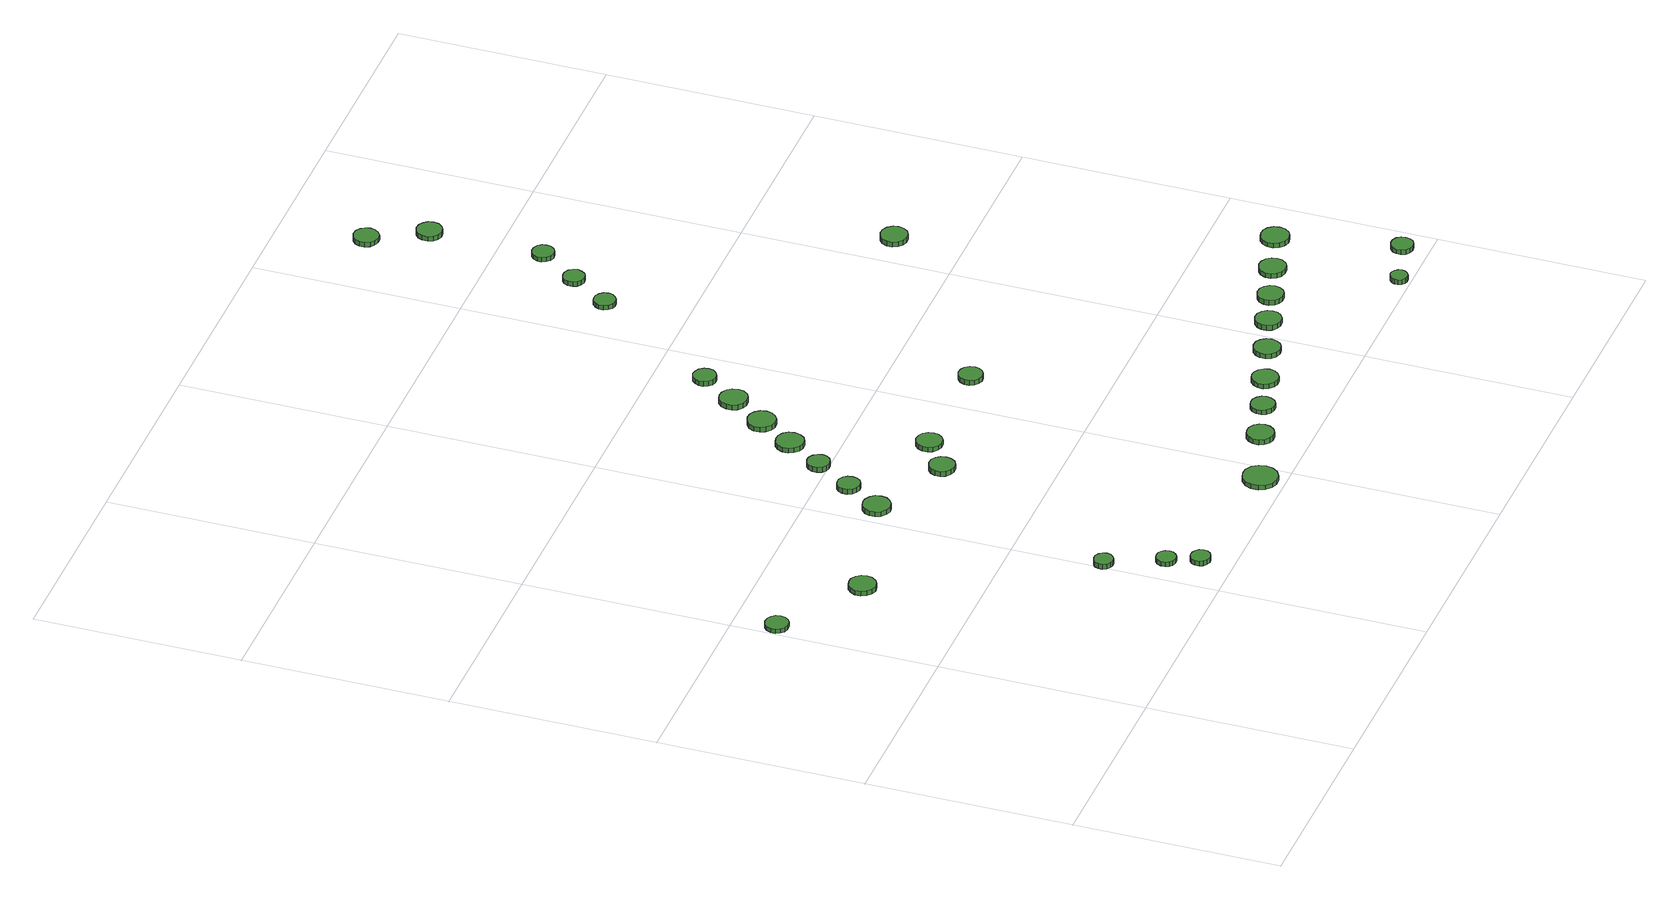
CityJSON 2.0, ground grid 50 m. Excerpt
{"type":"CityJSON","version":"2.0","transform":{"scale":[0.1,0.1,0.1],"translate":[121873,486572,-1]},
"CityObjects":{
"tree1":{"type":"SolitaryVegetationObject","attributes":{"function":"something"},"geometry":[{"type":"MultiSurface","lod":"1","boundaries":[[[0,1,2,3,4,5,6,7,8,9,10,11,12,13,14]],[[15,16,17,18,19,20,21,22,23,24,25,26,27,28,29]],[[0,29,28,1]],[[1,28,27,2]],[[2,27,26,3]],[[3,26,25,4]],[[4,25,24,5]],[[5,24,23,6]],[[6,23,22,7]],[[7,22,21,8]],[[8,21,20,9]],[[9,20,19,10]],[[10,19,18,11]],[[11,18,17,12]],[[12,17,16,13]],[[13,16,15,14]],[[14,15,29,0]]]}]},
"tree2":{"type":"SolitaryVegetationObject","attributes":{"function":"something"},"geometry":[{"type":"MultiSurface","lod":"1","boundaries":[[[30,31,32,33,34,35,36,37,38,39,40,41,42,43,44]],[[45,46,47,48,49,50,51,52,53,54,55,56,57,58,59]],[[30,59,58,31]],[[31,58,57,32]],[[32,57,56,33]],[[33,56,55,34]],[[34,55,54,35]],[[35,54,53,36]],[[36,53,52,37]],[[37,52,51,38]],[[38,51,50,39]],[[39,50,49,40]],[[40,49,48,41]],[[41,48,47,42]],[[42,47,46,43]],[[43,46,45,44]],[[44,45,59,30]]]}]},
"tree3":{"type":"SolitaryVegetationObject","attributes":{"function":"something"},"geometry":[{"type":"MultiSurface","lod":"1","boundaries":[[[60,61,62,63,64,65,66,67,68,69,70,71,72,73,74]],[[75,76,77,78,79,80,81,82,83,84,85,86,87,88,89]],[[60,89,88,61]],[[61,88,87,62]],[[62,87,86,63]],[[63,86,85,64]],[[64,85,84,65]],[[65,84,83,66]],[[66,83,82,67]],[[67,82,81,68]],[[68,81,80,69]],[[69,80,79,70]],[[70,79,78,71]],[[71,78,77,72]],[[72,77,76,73]],[[73,76,75,74]],[[74,75,89,60]]]}]},
"tree4":{"type":"SolitaryVegetationObject","attributes":{"function":"something"},"geometry":[{"type":"MultiSurface","lod":"1","boundaries":[[[90,91,92,93,94,95,96,97,98,99,100,101,102,103,104]],[[105,106,107,108,109,110,111,112,113,114,115,116,117,118,119]],[[90,119,118,91]],[[91,118,117,92]],[[92,117,116,93]],[[93,116,115,94]],[[94,115,114,95]],[[95,114,113,96]],[[96,113,112,97]],[[97,112,111,98]],[[98,111,110,99]],[[99,110,109,100]],[[100,109,108,101]],[[101,108,107,102]],[[102,107,106,103]],[[103,106,105,104]],[[104,105,119,90]]]}]},
"tree5":{"type":"SolitaryVegetationObject","attributes":{"function":"something"},"geometry":[{"type":"MultiSurface","lod":"1","boundaries":[[[120,121,122,123,124,125,126,127,128,129,130,131,132,133,134]],[[135,136,137,138,139,140,141,142,143,144,145,146,147,148,149]],[[120,149,148,121]],[[121,148,147,122]],[[122,147,146,123]],[[123,146,145,124]],[[124,145,144,125]],[[125,144,143,126]],[[126,143,142,127]],[[127,142,141,128]],[[128,141,140,129]],[[129,140,139,130]],[[130,139,138,131]],[[131,138,137,132]],[[132,137,136,133]],[[133,136,135,134]],[[134,135,149,120]]]}]},
"tree6":{"type":"SolitaryVegetationObject","attributes":{"function":"something"},"geometry":[{"type":"MultiSurface","lod":"1","boundaries":[[[150,151,152,153,154,155,156,157,158,159,160,161,162,163,164]],[[165,166,167,168,169,170,171,172,173,174,175,176,177,178,179]],[[150,179,178,151]],[[151,178,177,152]],[[152,177,176,153]],[[153,176,175,154]],[[154,175,174,155]],[[155,174,173,156]],[[156,173,172,157]],[[157,172,171,158]],[[158,171,170,159]],[[159,170,169,160]],[[160,169,168,161]],[[161,168,167,162]],[[162,167,166,163]],[[163,166,165,164]],[[164,165,179,150]]]}]},
"tree7":{"type":"SolitaryVegetationObject","attributes":{"function":"something"},"geometry":[{"type":"MultiSurface","lod":"1","boundaries":[[[180,181,182,183,184,185,186,187,188,189,190,191,192,193,194]],[[195,196,197,198,199,200,201,202,203,204,205,206,207,208,209]],[[180,209,208,181]],[[181,208,207,182]],[[182,207,206,183]],[[183,206,205,184]],[[184,205,204,185]],[[185,204,203,186]],[[186,203,202,187]],[[187,202,201,188]],[[188,201,200,189]],[[189,200,199,190]],[[190,199,198,191]],[[191,198,197,192]],[[192,197,196,193]],[[193,196,195,194]],[[194,195,209,180]]]}]},
"tree8":{"type":"SolitaryVegetationObject","attributes":{"function":"something"},"geometry":[{"type":"MultiSurface","lod":"1","boundaries":[[[210,211,212,213,214,215,216,217,218,219,220,221,222,223,224]],[[225,226,227,228,229,230,231,232,233,234,235,236,237,238,239]],[[210,239,238,211]],[[211,238,237,212]],[[212,237,236,213]],[[213,236,235,214]],[[214,235,234,215]],[[215,234,233,216]],[[216,233,232,217]],[[217,232,231,218]],[[218,231,230,219]],[[219,230,229,220]],[[220,229,228,221]],[[221,228,227,222]],[[222,227,226,223]],[[223,226,225,224]],[[224,225,239,210]]]}]},
"tree9":{"type":"SolitaryVegetationObject","attributes":{"function":"something"},"geometry":[{"type":"MultiSurface","lod":"1","boundaries":[[[240,241,242,243,244,245,246,247,248,249,250,251,252,253,254]],[[255,256,257,258,259,260,261,262,263,264,265,266,267,268,269]],[[240,269,268,241]],[[241,268,267,242]],[[242,267,266,243]],[[243,266,265,244]],[[244,265,264,245]],[[245,264,263,246]],[[246,263,262,247]],[[247,262,261,248]],[[248,261,260,249]],[[249,260,259,250]],[[250,259,258,251]],[[251,258,257,252]],[[252,257,256,253]],[[253,256,255,254]],[[254,255,269,240]]]}]},
"tree10":{"type":"SolitaryVegetationObject","attributes":{"function":"something"},"geometry":[{"type":"MultiSurface","lod":"1","boundaries":[[[270,271,272,273,274,275,276,277,278,279,280,281,282,283,284]],[[285,286,287,288,289,290,291,292,293,294,295,296,297,298,299]],[[270,299,298,271]],[[271,298,297,272]],[[272,297,296,273]],[[273,296,295,274]],[[274,295,294,275]],[[275,294,293,276]],[[276,293,292,277]],[[277,292,291,278]],[[278,291,290,279]],[[279,290,289,280]],[[280,289,288,281]],[[281,288,287,282]],[[282,287,286,283]],[[283,286,285,284]],[[284,285,299,270]]]}]},
"tree11":{"type":"SolitaryVegetationObject","attributes":{"function":"something"},"geometry":[{"type":"MultiSurface","lod":"1","boundaries":[[[300,301,302,303,304,305,306,307,308,309,310,311,312,313,314]],[[315,316,317,318,319,320,321,322,323,324,325,326,327,328,329]],[[300,329,328,301]],[[301,328,327,302]],[[302,327,326,303]],[[303,326,325,304]],[[304,325,324,305]],[[305,324,323,306]],[[306,323,322,307]],[[307,322,321,308]],[[308,321,320,309]],[[309,320,319,310]],[[310,319,318,311]],[[311,318,317,312]],[[312,317,316,313]],[[313,316,315,314]],[[314,315,329,300]]]}]},
"tree12":{"type":"SolitaryVegetationObject","attributes":{"function":"something"},"geometry":[{"type":"MultiSurface","lod":"1","boundaries":[[[330,331,332,333,334,335,336,337,338,339,340,341,342,343,344]],[[345,346,347,348,349,350,351,352,353,354,355,356,357,358,359]],[[330,359,358,331]],[[331,358,357,332]],[[332,357,356,333]],[[333,356,355,334]],[[334,355,354,335]],[[335,354,353,336]],[[336,353,352,337]],[[337,352,351,338]],[[338,351,350,339]],[[339,350,349,340]],[[340,349,348,341]],[[341,348,347,342]],[[342,347,346,343]],[[343,346,345,344]],[[344,345,359,330]]]}]},
"tree13":{"type":"SolitaryVegetationObject","attributes":{"function":"something"},"geometry":[{"type":"MultiSurface","lod":"1","boundaries":[[[360,361,362,363,364,365,366,367,368,369,370,371,372,373,374]],[[375,376,377,378,379,380,381,382,383,384,385,386,387,388,389]],[[360,389,388,361]],[[361,388,387,362]],[[362,387,386,363]],[[363,386,385,364]],[[364,385,384,365]],[[365,384,383,366]],[[366,383,382,367]],[[367,382,381,368]],[[368,381,380,369]],[[369,380,379,370]],[[370,379,378,371]],[[371,378,377,372]],[[372,377,376,373]],[[373,376,375,374]],[[374,375,389,360]]]}]},
"tree14":{"type":"SolitaryVegetationObject","attributes":{"function":"something"},"geometry":[{"type":"MultiSurface","lod":"1","boundaries":[[[390,391,392,393,394,395,396,397,398,399,400,401,402,403,404]],[[405,406,407,408,409,410,411,412,413,414,415,416,417,418,419]],[[390,419,418,391]],[[391,418,417,392]],[[392,417,416,393]],[[393,416,415,394]],[[394,415,414,395]],[[395,414,413,396]],[[396,413,412,397]],[[397,412,411,398]],[[398,411,410,399]],[[399,410,409,400]],[[400,409,408,401]],[[401,408,407,402]],[[402,407,406,403]],[[403,406,405,404]],[[404,405,419,390]]]}]},
"tree15":{"type":"SolitaryVegetationObject","attributes":{"function":"something"},"geometry":[{"type":"MultiSurface","lod":"1","boundaries":[[[420,421,422,423,424,425,426,427,428,429,430,431,432,433,434]],[[435,436,437,438,439,440,441,442,443,444,445,446,447,448,449]],[[420,449,448,421]],[[421,448,447,422]],[[422,447,446,423]],[[423,446,445,424]],[[424,445,444,425]],[[425,444,443,426]],[[426,443,442,427]],[[427,442,441,428]],[[428,441,440,429]],[[429,440,439,430]],[[430,439,438,431]],[[431,438,437,432]],[[432,437,436,433]],[[433,436,435,434]],[[434,435,449,420]]]}]},
"tree16":{"type":"SolitaryVegetationObject","attributes":{"function":"something"},"geometry":[{"type":"MultiSurface","lod":"1","boundaries":[[[450,451,452,453,454,455,456,457,458,459,460,461,462,463,464]],[[465,466,467,468,469,470,471,472,473,474,475,476,477,478,479]],[[450,479,478,451]],[[451,478,477,452]],[[452,477,476,453]],[[453,476,475,454]],[[454,475,474,455]],[[455,474,473,456]],[[456,473,472,457]],[[457,472,471,458]],[[458,471,470,459]],[[459,470,469,460]],[[460,469,468,461]],[[461,468,467,462]],[[462,467,466,463]],[[463,466,465,464]],[[464,465,479,450]]]}]},
"tree17":{"type":"SolitaryVegetationObject","attributes":{"function":"something"},"geometry":[{"type":"MultiSurface","lod":"1","boundaries":[[[480,481,482,483,484,485,486,487,488,489,490,491,492,493,494]],[[495,496,497,498,499,500,501,502,503,504,505,506,507,508,509]],[[480,509,508,481]],[[481,508,507,482]],[[482,507,506,483]],[[483,506,505,484]],[[484,505,504,485]],[[485,504,503,486]],[[486,503,502,487]],[[487,502,501,488]],[[488,501,500,489]],[[489,500,499,490]],[[490,499,498,491]],[[491,498,497,492]],[[492,497,496,493]],[[493,496,495,494]],[[494,495,509,480]]]}]},
"tree18":{"type":"SolitaryVegetationObject","attributes":{"function":"something"},"geometry":[{"type":"MultiSurface","lod":"1","boundaries":[[[510,511,512,513,514,515,516,517,518,519,520,521,522,523,524]],[[525,526,527,528,529,530,531,532,533,534,535,536,537,538,539]],[[510,539,538,511]],[[511,538,537,512]],[[512,537,536,513]],[[513,536,535,514]],[[514,535,534,515]],[[515,534,533,516]],[[516,533,532,517]],[[517,532,531,518]],[[518,531,530,519]],[[519,530,529,520]],[[520,529,528,521]],[[521,528,527,522]],[[522,527,526,523]],[[523,526,525,524]],[[524,525,539,510]]]}]},
"tree19":{"type":"SolitaryVegetationObject","attributes":{"function":"something"},"geometry":[{"type":"MultiSurface","lod":"1","boundaries":[[[540,541,542,543,544,545,546,547,548,549,550,551,552,553,554]],[[555,556,557,558,559,560,561,562,563,564,565,566,567,568,569]],[[540,569,568,541]],[[541,568,567,542]],[[542,567,566,543]],[[543,566,565,544]],[[544,565,564,545]],[[545,564,563,546]],[[546,563,562,547]],[[547,562,561,548]],[[548,561,560,549]],[[549,560,559,550]],[[550,559,558,551]],[[551,558,557,552]],[[552,557,556,553]],[[553,556,555,554]],[[554,555,569,540]]]}]},
"tree20":{"type":"SolitaryVegetationObject","attributes":{"function":"something"},"geometry":[{"type":"MultiSurface","lod":"1","boundaries":[[[570,571,572,573,574,575,576,577,578,579,580,581,582,583,584]],[[585,586,587,588,589,590,591,592,593,594,595,596,597,598,599]],[[570,599,598,571]],[[571,598,597,572]],[[572,597,596,573]],[[573,596,595,574]],[[574,595,594,575]],[[575,594,593,576]],[[576,593,592,577]],[[577,592,591,578]],[[578,591,590,579]],[[579,590,589,580]],[[580,589,588,581]],[[581,588,587,582]],[[582,587,586,583]],[[583,586,585,584]],[[584,585,599,570]]]}]},
"tree21":{"type":"SolitaryVegetationObject","attributes":{"function":"something"},"geometry":[{"type":"MultiSurface","lod":"1","boundaries":[[[600,601,602,603,604,605,606,607,608,609,610,611,612,613,614]],[[615,616,617,618,619,620,621,622,623,624,625,626,627,628,629]],[[600,629,628,601]],[[601,628,627,602]],[[602,627,626,603]],[[603,626,625,604]],[[604,625,624,605]],[[605,624,623,606]],[[606,623,622,607]],[[607,622,621,608]],[[608,621,620,609]],[[609,620,619,610]],[[610,619,618,611]],[[611,618,617,612]],[[612,617,616,613]],[[613,616,615,614]],[[614,615,629,600]]]}]},
"tree22":{"type":"SolitaryVegetationObject","attributes":{"function":"something"},"geometry":[{"type":"MultiSurface","lod":"1","boundaries":[[[630,631,632,633,634,635,636,637,638,639,640,641,642,643,644]],[[645,646,647,648,649,650,651,652,653,654,655,656,657,658,659]],[[630,659,658,631]],[[631,658,657,632]],[[632,657,656,633]],[[633,656,655,634]],[[634,655,654,635]],[[635,654,653,636]],[[636,653,652,637]],[[637,652,651,638]],[[638,651,650,639]],[[639,650,649,640]],[[640,649,648,641]],[[641,648,647,642]],[[642,647,646,643]],[[643,646,645,644]],[[644,645,659,630]]]}]},
"tree23":{"type":"SolitaryVegetationObject","attributes":{"function":"something"},"geometry":[{"type":"MultiSurface","lod":"1","boundaries":[[[660,661,662,663,664,665,666,667,668,669,670,671,672,673,674]],[[675,676,677,678,679,680,681,682,683,684,685,686,687,688,689]],[[660,689,688,661]],[[661,688,687,662]],[[662,687,686,663]],[[663,686,685,664]],[[664,685,684,665]],[[665,684,683,666]],[[666,683,682,667]],[[667,682,681,668]],[[668,681,680,669]],[[669,680,679,670]],[[670,679,678,671]],[[671,678,677,672]],[[672,677,676,673]],[[673,676,675,674]],[[674,675,689,660]]]}]},
"tree24":{"type":"SolitaryVegetationObject","attributes":{"function":"something"},"geometry":[{"type":"MultiSurface","lod":"1","boundaries":[[[690,691,692,693,694,695,696,697,698,699,700,701,702,703,704]],[[705,706,707,708,709,710,711,712,713,714,715,716,717,718,719]],[[690,719,718,691]],[[691,718,717,692]],[[692,717,716,693]],[[693,716,715,694]],[[694,715,714,695]],[[695,714,713,696]],[[696,713,712,697]],[[697,712,711,698]],[[698,711,710,699]],[[699,710,709,700]],[[700,709,708,701]],[[701,708,707,702]],[[702,707,706,703]],[[703,706,705,704]],[[704,705,719,690]]]}]},
"tree25":{"type":"SolitaryVegetationObject","attributes":{"function":"something"},"geometry":[{"type":"MultiSurface","lod":"1","boundaries":[[[720,721,722,723,724,725,726,727,728,729,730,731,732,733,734]],[[735,736,737,738,739,740,741,742,743,744,745,746,747,748,749]],[[720,749,748,721]],[[721,748,747,722]],[[722,747,746,723]],[[723,746,745,724]],[[724,745,744,725]],[[725,744,743,726]],[[726,743,742,727]],[[727,742,741,728]],[[728,741,740,729]],[[729,740,739,730]],[[730,739,738,731]],[[731,738,737,732]],[[732,737,736,733]],[[733,736,735,734]],[[734,735,749,720]]]}]},
"tree26":{"type":"SolitaryVegetationObject","attributes":{"function":"something"},"geometry":[{"type":"MultiSurface","lod":"1","boundaries":[[[750,751,752,753,754,755,756,757,758,759,760,761,762,763,764]],[[765,766,767,768,769,770,771,772,773,774,775,776,777,778,779]],[[750,779,778,751]],[[751,778,777,752]],[[752,777,776,753]],[[753,776,775,754]],[[754,775,774,755]],[[755,774,773,756]],[[756,773,772,757]],[[757,772,771,758]],[[758,771,770,759]],[[759,770,769,760]],[[760,769,768,761]],[[761,768,767,762]],[[762,767,766,763]],[[763,766,765,764]],[[764,765,779,750]]]}]},
"tree27":{"type":"SolitaryVegetationObject","attributes":{"function":"something"},"geometry":[{"type":"MultiSurface","lod":"1","boundaries":[[[780,781,782,783,784,785,786,787,788,789,790,791,792,793,794]],[[795,796,797,798,799,800,801,802,803,804,805,806,807,808,809]],[[780,809,808,781]],[[781,808,807,782]],[[782,807,806,783]],[[783,806,805,784]],[[784,805,804,785]],[[785,804,803,786]],[[786,803,802,787]],[[787,802,801,788]],[[788,801,800,789]],[[789,800,799,790]],[[790,799,798,791]],[[791,798,797,792]],[[792,797,796,793]],[[793,796,795,794]],[[794,795,809,780]]]}]},
"tree28":{"type":"SolitaryVegetationObject","attributes":{"function":"something"},"geometry":[{"type":"MultiSurface","lod":"1","boundaries":[[[810,811,812,813,814,815,816,817,818,819,820,821,822,823,824]],[[825,826,827,828,829,830,831,832,833,834,835,836,837,838,839]],[[810,839,838,811]],[[811,838,837,812]],[[812,837,836,813]],[[813,836,835,814]],[[814,835,834,815]],[[815,834,833,816]],[[816,833,832,817]],[[817,832,831,818]],[[818,831,830,819]],[[819,830,829,820]],[[820,829,828,821]],[[821,828,827,822]],[[822,827,826,823]],[[823,826,825,824]],[[824,825,839,810]]]}]},
"tree29":{"type":"SolitaryVegetationObject","attributes":{"function":"something"},"geometry":[{"type":"MultiSurface","lod":"1","boundaries":[[[840,841,842,843,844,845,846,847,848,849,850,851,852,853,854]],[[855,856,857,858,859,860,861,862,863,864,865,866,867,868,869]],[[840,869,868,841]],[[841,868,867,842]],[[842,867,866,843]],[[843,866,865,844]],[[844,865,864,845]],[[845,864,863,846]],[[846,863,862,847]],[[847,862,861,848]],[[848,861,860,849]],[[849,860,859,850]],[[850,859,858,851]],[[851,858,857,852]],[[852,857,856,853]],[[853,856,855,854]],[[854,855,869,840]]]}]},
"tree30":{"type":"SolitaryVegetationObject","attributes":{"function":"something"},"geometry":[{"type":"MultiSurface","lod":"1","boundaries":[[[870,871,872,873,874,875,876,877,878,879,880,881,882,883,884]],[[885,886,887,888,889,890,891,892,893,894,895,896,897,898,899]],[[870,899,898,871]],[[871,898,897,872]],[[872,897,896,873]],[[873,896,895,874]],[[874,895,894,875]],[[875,894,893,876]],[[876,893,892,877]],[[877,892,891,878]],[[878,891,890,879]],[[879,890,889,880]],[[880,889,888,881]],[[881,888,887,882]],[[882,887,886,883]],[[883,886,885,884]],[[884,885,899,870]]]}]},
"tree31":{"type":"SolitaryVegetationObject","attributes":{"function":"something"},"geometry":[{"type":"MultiSurface","lod":"1","boundaries":[[[900,901,902,903,904,905,906,907,908,909,910,911,912,913,914]],[[915,916,917,918,919,920,921,922,923,924,925,926,927,928,929]],[[900,929,928,901]],[[901,928,927,902]],[[902,927,926,903]],[[903,926,925,904]],[[904,925,924,905]],[[905,924,923,906]],[[906,923,922,907]],[[907,922,921,908]],[[908,921,920,909]],[[909,920,919,910]],[[910,919,918,911]],[[911,918,917,912]],[[912,917,916,913]],[[913,916,915,914]],[[914,915,929,900]]]}]},
"tree32":{"type":"SolitaryVegetationObject","attributes":{"function":"something"},"geometry":[{"type":"MultiSurface","lod":"1","boundaries":[[[930,931,932,933,934,935,936,937,938,939,940,941,942,943,944]],[[945,946,947,948,949,950,951,952,953,954,955,956,957,958,959]],[[930,959,958,931]],[[931,958,957,932]],[[932,957,956,933]],[[933,956,955,934]],[[934,955,954,935]],[[935,954,953,936]],[[936,953,952,937]],[[937,952,951,938]],[[938,951,950,939]],[[939,950,949,940]],[[940,949,948,941]],[[941,948,947,942]],[[942,947,946,943]],[[943,946,945,944]],[[944,945,959,930]]]}]}
},
"vertices":[
[57,898,19],[55,909,19],[48,918,19],[38,924,19],[26,925,19],[15,922,19],[7,914,19],[2,903,19],[2,892,19],[7,881,19],[15,874,19],[26,870,19],[38,871,19],[48,877,19],[55,886,19],[55,886,8],[48,877,8],[38,871,8],[26,870,8],[15,874,8],[7,881,8],[2,892,8],[2,903,8],[7,914,8],[15,922,8],[26,925,8],[38,924,8],[48,918,8],[55,909,8],[57,898,8],
[265,763,26],[262,776,26],[254,787,26],[242,794,26],[229,795,26],[216,791,26],[206,782,26],[200,770,26],[200,756,26],[206,744,26],[216,735,26],[229,730,26],[242,732,26],[254,739,26],[262,750,26],[262,750,14],[254,739,14],[242,732,14],[229,730,14],[216,735,14],[206,744,14],[200,756,14],[200,770,14],[206,782,14],[216,791,14],[229,795,14],[242,794,14],[254,787,14],[262,776,14],[265,763,14],
[523,277,32],[521,286,32],[515,294,32],[506,299,32],[497,300,32],[488,297,32],[480,291,32],[476,282,32],[476,272,32],[480,263,32],[488,257,32],[497,254,32],[506,255,32],[515,260,32],[521,267,32],[521,267,19],[515,260,19],[506,255,19],[497,254,19],[488,257,19],[480,263,19],[476,272,19],[476,282,19],[480,291,19],[488,297,19],[497,300,19],[506,299,19],[515,294,19],[521,286,19],[523,277,19],
[583,147,29],[581,157,29],[575,165,29],[566,170,29],[557,171,29],[547,168,29],[540,162,29],[536,152,29],[536,142,29],[540,133,29],[547,127,29],[557,124,29],[566,125,29],[575,130,29],[581,138,29],[581,138,17],[575,130,17],[566,125,17],[557,124,17],[547,127,17],[540,133,17],[536,142,17],[536,152,17],[540,162,17],[547,168,17],[557,171,17],[566,170,17],[575,165,17],[581,157,17],[583,147,17],
[611,75,30],[609,85,30],[603,92,30],[594,97,30],[585,98,30],[575,95,30],[568,89,30],[564,80,30],[564,70,30],[568,61,30],[575,55,30],[585,51,30],[594,53,30],[603,57,30],[609,65,30],[609,65,17],[603,57,17],[594,53,17],[585,51,17],[575,55,17],[568,61,17],[564,70,17],[564,80,17],[568,89,17],[575,95,17],[585,98,17],[594,97,17],[603,92,17],[609,85,17],[611,75,17],
[574,837,29],[572,851,29],[563,862,29],[551,869,29],[538,870,29],[525,866,29],[514,857,29],[509,844,29],[509,831,29],[514,818,29],[525,809,29],[538,804,29],[551,806,29],[563,813,29],[572,824,29],[572,824,16],[563,813,16],[551,806,16],[538,804,16],[525,809,16],[514,818,16],[509,831,16],[509,844,16],[514,857,16],[525,866,16],[538,870,16],[551,869,16],[563,862,16],[572,851,16],[574,837,16],
[629,926,27],[627,937,27],[621,946,27],[611,952,27],[600,953,27],[589,950,27],[580,942,27],[576,932,27],[576,920,27],[580,910,27],[589,903,27],[600,899,27],[611,900,27],[621,906,27],[627,915,27],[627,915,14],[621,906,14],[611,900,14],[600,899,14],[589,903,14],[580,910,14],[576,920,14],[576,932,14],[580,942,14],[589,950,14],[600,953,14],[611,952,14],[621,946,14],[627,937,14],[629,926,14],
[987,57,23],[983,74,23],[973,88,23],[958,97,23],[941,98,23],[925,93,23],[912,81,23],[905,66,23],[905,48,23],[912,33,23],[925,21,23],[941,16,23],[958,17,23],[973,26,23],[983,40,23],[983,40,11],[973,26,11],[958,17,11],[941,16,11],[925,21,11],[912,33,11],[905,48,11],[905,66,11],[912,81,11],[925,93,11],[941,98,11],[958,97,11],[973,88,11],[983,74,11],[987,57,11],
[769,749,31],[766,762,31],[759,772,31],[748,779,31],[735,780,31],[723,776,31],[713,768,31],[708,756,31],[708,743,31],[713,731,31],[723,723,31],[735,719,31],[748,720,31],[759,726,31],[766,737,31],[766,737,18],[759,726,18],[748,720,18],[735,719,18],[723,723,18],[713,731,18],[708,743,18],[708,756,18],[713,768,18],[723,776,18],[735,780,18],[748,779,18],[759,772,18],[766,762,18],[769,749,18],
[694,1021,24],[692,1032,24],[685,1041,24],[675,1047,24],[664,1048,24],[653,1045,24],[645,1037,24],[641,1027,24],[641,1016,24],[645,1005,24],[653,998,24],[664,994,24],[675,996,24],[685,1001,24],[692,1010,24],[692,1010,11],[685,1001,11],[675,996,11],[664,994,11],[653,998,11],[645,1005,11],[641,1016,11],[641,1027,11],[645,1037,11],[653,1045,11],[664,1048,11],[675,1047,11],[685,1041,11],[692,1032,11],[694,1021,11],
[760,1111,22],[757,1125,22],[749,1136,22],[737,1143,22],[723,1144,22],[710,1140,22],[700,1131,22],[694,1118,22],[694,1104,22],[700,1092,22],[710,1082,22],[723,1078,22],[737,1079,22],[749,1086,22],[757,1098,22],[757,1098,10],[749,1086,10],[737,1079,10],[723,1078,10],[710,1082,10],[700,1092,10],[694,1104,10],[694,1118,10],[700,1131,10],[710,1140,10],[723,1144,10],[737,1143,10],[749,1136,10],[757,1125,10],[760,1111,10],
[851,809,31],[849,821,31],[841,832,31],[830,838,31],[817,840,31],[805,836,31],[795,827,31],[790,815,31],[790,802,31],[795,791,31],[805,782,31],[817,778,31],[830,779,31],[841,786,31],[849,796,31],[849,796,19],[841,786,19],[830,779,19],[817,778,19],[805,782,19],[795,791,19],[790,802,19],[790,815,19],[795,827,19],[805,836,19],[817,840,19],[830,838,19],[841,832,19],[849,821,19],[851,809,19],
[823,1201,20],[820,1215,20],[812,1226,20],[800,1233,20],[786,1234,20],[773,1230,20],[762,1221,20],[756,1208,20],[756,1194,20],[762,1181,20],[773,1171,20],[786,1167,20],[800,1169,20],[812,1176,20],[820,1187,20],[820,1187,7],[812,1176,7],[800,1169,7],[786,1167,7],[773,1171,7],[762,1181,7],[756,1194,7],[756,1208,7],[762,1221,7],[773,1230,7],[786,1234,7],[800,1233,7],[812,1226,7],[820,1215,7],[823,1201,7],
[1150,117,18],[1147,130,18],[1139,141,18],[1127,148,18],[1114,149,18],[1101,145,18],[1091,136,18],[1086,124,18],[1086,110,18],[1091,98,18],[1101,89,18],[1114,85,18],[1127,86,18],[1139,93,18],[1147,104,18],[1147,104,5],[1139,93,5],[1127,86,5],[1114,85,5],[1101,89,5],[1091,98,5],[1086,110,5],[1086,124,5],[1091,136,5],[1101,145,5],[1114,149,5],[1127,148,5],[1139,141,5],[1147,130,5],[1150,117,5],
[885,1290,20],[882,1304,20],[874,1315,20],[862,1322,20],[848,1324,20],[835,1320,20],[824,1310,20],[819,1297,20],[819,1283,20],[824,1271,20],[835,1261,20],[848,1257,20],[862,1259,20],[874,1265,20],[882,1277,20],[882,1277,7],[874,1265,7],[862,1259,7],[848,1257,7],[835,1261,7],[824,1271,7],[819,1283,7],[819,1297,7],[824,1310,7],[835,1320,7],[848,1324,7],[862,1322,7],[874,1315,7],[882,1304,7],[885,1290,7],
[1259,151,17],[1256,163,17],[1249,172,17],[1239,178,17],[1227,179,17],[1216,176,17],[1207,168,17],[1202,157,17],[1202,145,17],[1207,134,17],[1216,126,17],[1227,122,17],[1239,123,17],[1249,129,17],[1256,139,17],[1256,139,5],[1249,129,5],[1239,123,5],[1227,122,5],[1216,126,5],[1207,134,5],[1202,145,5],[1202,157,5],[1207,168,5],[1216,176,5],[1227,179,5],[1239,178,5],[1249,172,5],[1256,163,5],[1259,151,5],
[941,1381,20],[939,1392,20],[932,1402,20],[922,1407,20],[911,1409,20],[900,1405,20],[892,1397,20],[887,1387,20],[887,1376,20],[892,1365,20],[900,1358,20],[911,1354,20],[922,1355,20],[932,1361,20],[939,1370,20],[939,1370,7],[932,1361,7],[922,1355,7],[911,1354,7],[900,1358,7],[892,1365,7],[887,1376,7],[887,1387,7],[892,1397,7],[900,1405,7],[911,1409,7],[922,1407,7],[932,1402,7],[939,1392,7],[941,1381,7],
[1140,811,26],[1137,823,26],[1130,833,26],[1120,839,26],[1108,840,26],[1097,836,26],[1088,828,26],[1083,817,26],[1083,805,26],[1088,795,26],[1097,787,26],[1108,783,26],[1120,784,26],[1130,790,26],[1137,800,26],[1137,800,13],[1130,790,13],[1120,784,13],[1108,783,13],[1097,787,13],[1088,795,13],[1083,805,13],[1083,817,13],[1088,828,13],[1097,836,13],[1108,840,13],[1120,839,13],[1130,833,13],[1137,823,13],[1140,811,13],
[1365,181,17],[1362,194,17],[1354,205,17],[1343,211,17],[1330,213,17],[1317,209,17],[1307,200,17],[1302,188,17],[1302,175,17],[1307,163,17],[1317,154,17],[1330,150,17],[1343,151,17],[1354,158,17],[1362,168,17],[1362,168,5],[1354,158,5],[1343,151,5],[1330,150,5],[1317,154,5],[1307,163,5],[1302,175,5],[1302,188,5],[1307,200,5],[1317,209,5],[1330,213,5],[1343,211,5],[1354,205,5],[1362,194,5],[1365,181,5],
[1481,217,17],[1478,230,17],[1470,241,17],[1459,248,17],[1446,249,17],[1433,245,17],[1423,236,17],[1418,224,17],[1418,211,17],[1423,198,17],[1433,190,17],[1446,185,17],[1459,187,17],[1470,193,17],[1478,204,17],[1478,204,5],[1470,193,5],[1459,187,5],[1446,185,5],[1433,190,5],[1423,198,5],[1418,211,5],[1418,224,5],[1423,236,5],[1433,245,5],[1446,249,5],[1459,248,5],[1470,241,5],[1478,230,5],[1481,217,5],
[1587,252,18],[1585,265,18],[1577,275,18],[1566,282,18],[1553,283,18],[1541,279,18],[1531,270,18],[1526,259,18],[1526,246,18],[1531,234,18],[1541,225,18],[1553,221,18],[1566,222,18],[1577,229,18],[1585,239,18],[1585,239,5],[1577,229,5],[1566,222,5],[1553,221,5],[1541,225,5],[1531,234,5],[1526,246,5],[1526,259,5],[1531,270,5],[1541,279,5],[1553,283,5],[1566,282,5],[1577,275,5],[1585,265,5],[1587,252,5],
[1154,1697,19],[1152,1708,19],[1145,1716,19],[1136,1722,19],[1125,1723,19],[1115,1720,19],[1107,1712,19],[1102,1702,19],[1102,1692,19],[1107,1682,19],[1115,1674,19],[1125,1671,19],[1136,1672,19],[1145,1678,19],[1152,1686,19],[1152,1686,7],[1145,1678,7],[1136,1672,7],[1125,1671,7],[1115,1674,7],[1107,1682,7],[1102,1692,7],[1102,1702,7],[1107,1712,7],[1115,1720,7],[1125,1723,7],[1136,1722,7],[1145,1716,7],[1152,1708,7],[1154,1697,7],
[1220,1794,19],[1217,1805,19],[1211,1814,19],[1202,1819,19],[1191,1820,19],[1181,1817,19],[1173,1810,19],[1169,1800,19],[1169,1789,19],[1173,1779,19],[1181,1772,19],[1191,1769,19],[1202,1770,19],[1211,1775,19],[1217,1784,19],[1217,1784,7],[1211,1775,7],[1202,1770,7],[1191,1769,7],[1181,1772,7],[1173,1779,7],[1169,1789,7],[1169,1800,7],[1173,1810,7],[1181,1817,7],[1191,1820,7],[1202,1819,7],[1211,1814,7],[1217,1805,7],[1220,1794,7],
[1684,280,18],[1681,293,18],[1674,303,18],[1663,310,18],[1650,311,18],[1638,307,18],[1628,299,18],[1623,287,18],[1623,274,18],[1628,262,18],[1638,254,18],[1650,250,18],[1663,251,18],[1674,257,18],[1681,268,18],[1681,268,5],[1674,257,5],[1663,251,5],[1650,250,5],[1638,254,5],[1628,262,5],[1623,274,5],[1623,287,5],[1628,299,5],[1638,307,5],[1650,311,5],[1663,310,5],[1674,303,5],[1681,293,5],[1684,280,5],
[1840,30,18],[1838,38,18],[1833,45,18],[1825,50,18],[1817,51,18],[1809,48,18],[1802,42,18],[1799,34,18],[1799,26,18],[1802,18,18],[1809,12,18],[1817,9,18],[1825,10,18],[1833,15,18],[1838,22,18],[1838,22,5],[1833,15,5],[1825,10,5],[1817,9,5],[1809,12,5],[1802,18,5],[1799,26,5],[1799,34,5],[1802,42,5],[1809,48,5],[1817,51,5],[1825,50,5],[1833,45,5],[1838,38,5],[1840,30,5],
[1290,1893,19],[1288,1904,19],[1282,1912,19],[1272,1918,19],[1261,1919,19],[1251,1916,19],[1243,1908,19],[1238,1898,19],[1238,1888,19],[1243,1878,19],[1251,1870,19],[1261,1867,19],[1272,1868,19],[1282,1874,19],[1288,1882,19],[1288,1882,7],[1282,1874,7],[1272,1868,7],[1261,1867,7],[1251,1870,7],[1243,1878,7],[1238,1888,7],[1238,1898,7],[1243,1908,7],[1251,1916,7],[1261,1919,7],[1272,1918,7],[1282,1912,7],[1288,1904,7],[1290,1893,7],
[1791,313,17],[1789,326,17],[1781,337,17],[1769,344,17],[1756,345,17],[1743,341,17],[1733,332,17],[1727,320,17],[1727,306,17],[1733,294,17],[1743,285,17],[1756,281,17],[1769,282,17],[1781,289,17],[1789,300,17],[1789,300,5],[1781,289,5],[1769,282,5],[1756,281,5],[1743,285,5],[1733,294,5],[1727,306,5],[1727,320,5],[1733,332,5],[1743,341,5],[1756,345,5],[1769,344,5],[1781,337,5],[1789,326,5],[1791,313,5],
[1222,2293,19],[1219,2305,19],[1212,2315,19],[1201,2322,19],[1189,2323,19],[1177,2319,19],[1167,2311,19],[1162,2299,19],[1162,2287,19],[1167,2275,19],[1177,2267,19],[1189,2263,19],[1201,2264,19],[1212,2271,19],[1219,2281,19],[1219,2281,7],[1212,2271,7],[1201,2264,7],[1189,2263,7],[1177,2267,7],[1167,2275,7],[1162,2287,7],[1162,2299,7],[1167,2311,7],[1177,2319,7],[1189,2323,7],[1201,2322,7],[1212,2315,7],[1219,2305,7],[1222,2293,7],
[1292,2166,19],[1290,2178,19],[1282,2188,19],[1271,2195,19],[1259,2196,19],[1247,2192,19],[1237,2184,19],[1232,2172,19],[1232,2159,19],[1237,2148,19],[1247,2139,19],[1259,2135,19],[1271,2137,19],[1282,2143,19],[1290,2153,19],[1290,2153,7],[1282,2143,7],[1271,2137,7],[1259,2135,7],[1247,2139,7],[1237,2148,7],[1232,2159,7],[1232,2172,7],[1237,2184,7],[1247,2192,7],[1259,2196,7],[1271,2195,7],[1282,2188,7],[1290,2178,7],[1292,2166,7],
[1621,1163,22],[1618,1176,22],[1610,1187,22],[1598,1194,22],[1585,1195,22],[1572,1191,22],[1562,1182,22],[1556,1170,22],[1556,1156,22],[1562,1144,22],[1572,1135,22],[1585,1131,22],[1598,1132,22],[1610,1139,22],[1618,1150,22],[1618,1150,9],[1610,1139,9],[1598,1132,9],[1585,1131,9],[1572,1135,9],[1562,1144,9],[1556,1156,9],[1556,1170,9],[1562,1182,9],[1572,1191,9],[1585,1195,9],[1598,1194,9],[1610,1187,9],[1618,1176,9],[1621,1163,9],
[1966,65,18],[1964,76,18],[1958,85,18],[1948,90,18],[1937,91,18],[1927,88,18],[1918,80,18],[1914,70,18],[1914,59,18],[1918,49,18],[1927,42,18],[1937,38,18],[1948,40,18],[1958,45,18],[1964,54,18],[1964,54,6],[1958,45,6],[1948,40,6],[1937,38,6],[1927,42,6],[1918,49,6],[1914,59,6],[1914,70,6],[1918,80,6],[1927,88,6],[1937,91,6],[1948,90,6],[1958,85,6],[1964,76,6],[1966,65,6],
[1912,349,17],[1909,363,17],[1901,374,17],[1889,381,17],[1875,382,17],[1861,378,17],[1851,369,17],[1845,356,17],[1845,342,17],[1851,329,17],[1861,320,17],[1875,315,17],[1889,317,17],[1901,324,17],[1909,335,17],[1909,335,5],[1901,324,5],[1889,317,5],[1875,315,5],[1861,320,5],[1851,329,5],[1845,342,5],[1845,356,5],[1851,369,5],[1861,378,5],[1875,382,5],[1889,381,5],[1901,374,5],[1909,363,5],[1912,349,5]
]}
